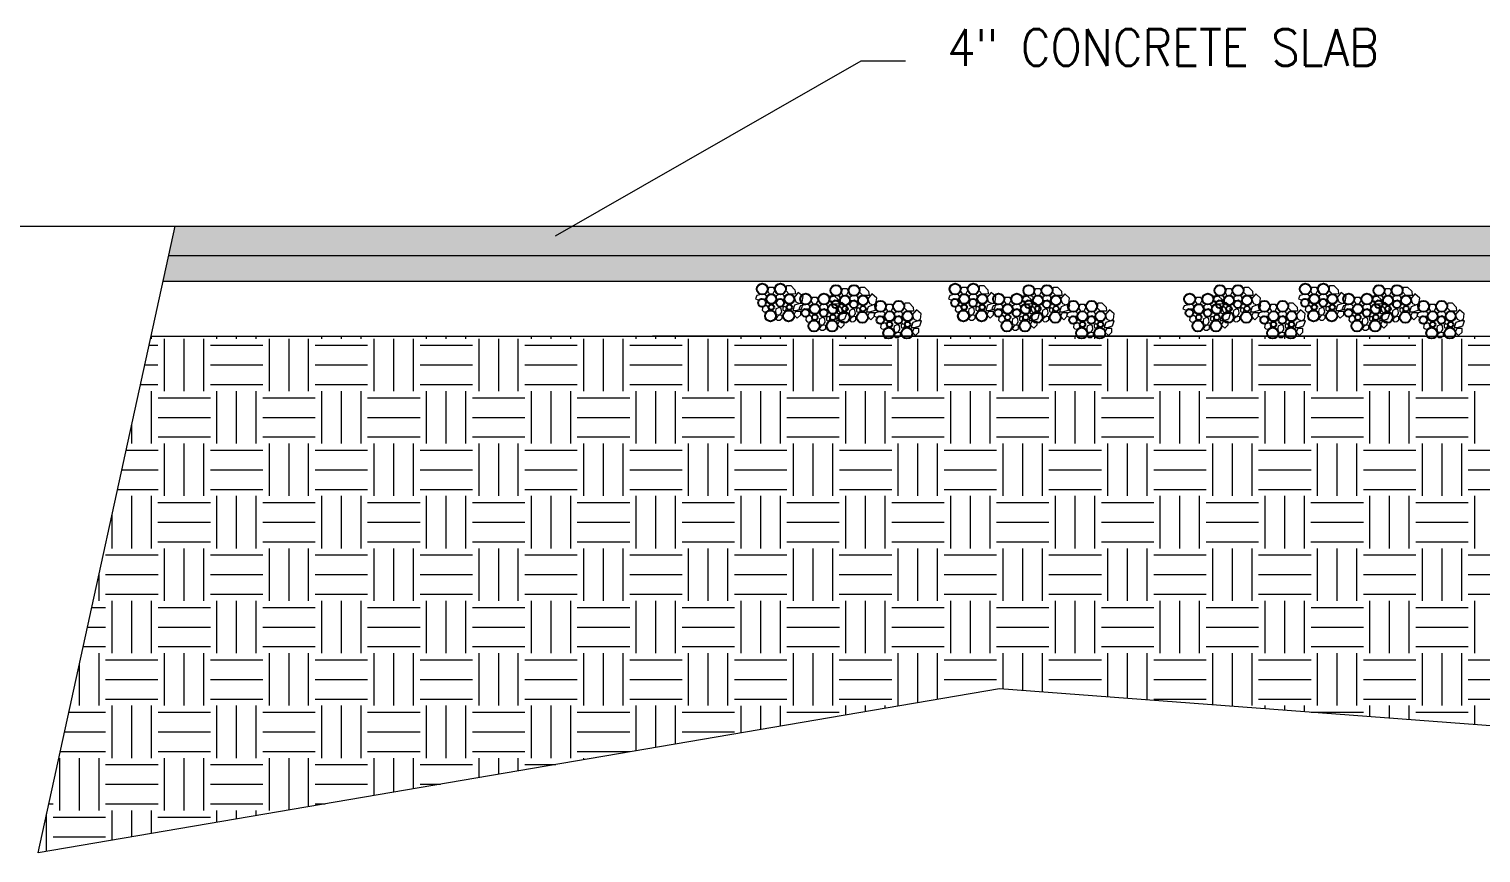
# Model space of a CAD drawing. Header units: feet. Extents: x -21894 to -15366, y -14204 to -9109.
# Drawn here: x -21260.841 to -21257.543, y -11072.004 to -11070.133 of the extents above; entities that cross this region are included whole.
import ezdxf

# ---------------------------------------------------------------- set-up
doc = ezdxf.new("R2010")
doc.units = ezdxf.units.FT
doc.header["$MEASUREMENT"] = 0
doc.linetypes.add('CENTERX2', pattern=[4, 2.5, -0.5, 0.5, -0.5])
doc.layers.get('0').update_dxf_attribs({"color": 4, "linetype": 'CENTERX2', "lineweight": 5})
for name, color, linetype, lineweight in [('anno', 7, 'Continuous', 9), ('anno line', 1, 'Continuous', 5), ('dim', 3, 'Continuous', 5), ('GRAVEL2', 4, 'CENTERX2', 5), ('hatch1', 9, 'CENTERX2', 5), ('hatch2', 6, 'CENTERX2', 5), ('pipe', 4, 'Continuous', 5), ('wall', 7, 'Continuous', 9), ('wall-outside', 7, 'Continuous', 13)]:
    doc.layers.add(name, color=color, linetype=linetype, lineweight=lineweight)
doc.layers.add('GRAVEL1', color=8, linetype='Continuous')
doc.styles.add('ROMANS', font='ROMANS', dxfattribs={"height": 0.2})

# ---------------------------------------------------------------- blocks, each defined once
blk = doc.blocks.new('STONE')
at = {"layer": 'GRAVEL1'}
for centre, radius in [((-0.6, 0.8), 0.399), ((0.72, 0.8), 0.399), ((-0.62, -0.2), 0.279), ((0.06, 0.08), 0.359), ((0.7, -0.2), 0.279), ((1.37, 0.08), 0.359), ((0, -1.15), 0.399), ((0.06, -0.52), 0.199), ((1.32, -1.15), 0.399), ((1.37, -0.52), 0.199)]:
    blk.add_circle(centre, radius, dxfattribs=at)

msp = doc.modelspace()

# ---------------------------------------------------------------- hatches: boundary and pattern name
at = {"layer": 'hatch1'}
h = msp.add_hatch(dxfattribs=at)
h.set_pattern_fill('AR-CONC', color=256, scale=0.01875)
h.set_pattern_definition([(50, (-21455.68412, -11079.14434), (0.13448772, -0.01176615), [0.01406265, -0.15468915]), (355, (-21455.68412, -11079.14434), (-0.02601615, 0.14103753), [0.01125012, -0.12375132]), (100.451444, (-21455.67291, -11079.14532), (0.10847157, 0.12927138), [0.01195141, -0.13146555]), (46.1842, (-21455.68412, -11079.10684), (0.20010989, -0.0310352), [0.02109398, -0.23203373]), (96.63564, (-21455.66744, -11079.10943), (0.17525099, 0.18264919), [0.01792713, -0.19719844]), (351.18416, (-21455.68412, -11079.10684), (0.17525099, 0.18264919), [0.01687518, -0.18562698]), (21, (-21455.66537, -11079.11622), (0.11192127, -0.07549185), [0.01406265, -0.15468915]), (326, (-21455.66537, -11079.11622), (0.04562211, 0.13596709), [0.01125012, -0.12375132]), (71.451445, (-21455.65604, -11079.12251), (0.15754338, 0.06047524), [0.01195141, -0.13146555]), (37.5, (-21455.68412, -11079.144342), (0.002279997, 0.062418264), [0, -0.122251306, 0, -0.125626342, 0, -0.124220077]), (7.5, (-21455.68412, -11079.14434), (0.049326065, 0.073952986), [0, -0.071625765, 0, -0.119438776, 0, -0.047344256]), (327.5, (-21455.725934, -11079.14434), (0.100092776, -0.004229084), [0, -0.0468755, 0, -0.146251562, 0, -0.194064573]), (317.5, (-21455.74468, -11079.14434), (0.109348575, 0.018769885), [0, -0.06093815, 0, -0.097126038, 0, -0.137813972])])
h.paths.add_polyline_path([(-21266.61261, -11070.82237), (-21266.49542, -11070.70519), (-21263.13049, -11070.70519), (-21263.13812, -11070.58018), (-21267.00128, -11070.58018), (-21267.00714, -11071.05675, -1), (-21267.03839, -11071.05675, -1), (-21267.00714, -11071.05675), (-21267.00714, -11070.81671, -0.9938716), (-21267.03839, -11070.81651, -1), (-21267.00714, -11070.81651), (-21267.00128, -11070.58018), (-21267.05011, -11070.58018), (-21267.05011, -11070.76769), (-21267.11261, -11070.76769), (-21267.11261, -11071.26769), (-21266.61261, -11071.26769)])
h.paths.add_polyline_path([(-21266.75714, -11070.81651, -1), (-21266.72589, -11070.81651, -1)], flags=16)
h.paths.add_polyline_path([(-21266.72589, -11071.05675, -1), (-21266.75714, -11071.05675, -1)], flags=16)
h.paths.add_polyline_path([(-21255.97382, -11070.58018), (-21260.50858, -11070.58018), (-21260.53595, -11070.70519), (-21256.47969, -11070.70519), (-21256.3625, -11070.82237), (-21256.3625, -11071.26769), (-21255.86249, -11071.26769), (-21255.86249, -11070.76769), (-21255.92499, -11070.76769), (-21255.92499, -11070.58018), (-21255.97382, -11070.58018), (-21255.96796, -11070.81651, -1), (-21255.93671, -11070.81651, -1), (-21255.96796, -11070.81651), (-21255.96796, -11071.05644, -0.9899843), (-21255.93671, -11071.05675, -1), (-21255.96796, -11071.05675), (-21255.97382, -11071.10753)])
h.paths.add_polyline_path([(-21256.24921, -11070.81651, -1), (-21256.21796, -11070.81651, -1)], flags=16)
h.paths.add_polyline_path([(-21256.21796, -11071.05675, -1), (-21256.24921, -11071.05675, -1)], flags=16)
at = {"layer": 'hatch2'}
h = msp.add_hatch(dxfattribs=at)
h.set_pattern_fill('EARTH', color=256, scale=0.476138)
h.set_pattern_definition([(0, (-5378.48879, -2181.08653), (0.1190345, 0.1190345), [0.1190345, -0.1190345]), (0, (-5378.48879, -2181.0419), (0.1190345, 0.1190345), [0.1190345, -0.1190345]), (0, (-5378.48879, -2180.99726), (0.1190345, 0.1190345), [0.1190345, -0.1190345]), (90, (-5378.47391, -2180.98238), (-0.1190345, 0.1190345), [0.1190345, -0.1190345]), (90, (-5378.42927, -2180.98238), (-0.1190345, 0.1190345), [0.1190345, -0.1190345]), (90, (-5378.38464, -2180.98238), (-0.1190345, 0.1190345), [0.1190345, -0.1190345])])
h.paths.add_polyline_path([(-21255.90577, -11071.8361), (-21254.93698, -11071.5502), (-21254.90768, -11071.1279), (-21255.08132, -11070.67241), (-21255.86249, -11070.58018), (-21255.86249, -11070.76769), (-21255.48749, -11070.76769), (-21255.48749, -11071.26964), (-21256.425, -11071.26964), (-21256.425, -11070.83019), (-21256.91572, -11070.83019), (-21256.93391, -11070.84515), (-21256.93261, -11070.83687), (-21256.9393, -11070.83019), (-21257.27703, -11070.83019), (-21257.29523, -11070.84515), (-21257.29392, -11070.83687), (-21257.30061, -11070.83019), (-21257.63007, -11070.83019), (-21257.64826, -11070.84515), (-21257.64695, -11070.83687), (-21257.65364, -11070.83019), (-21257.99138, -11070.83019), (-21258.00958, -11070.84515), (-21258.00827, -11070.83687), (-21258.01496, -11070.83019), (-21258.4253, -11070.83019), (-21258.4435, -11070.84515), (-21258.44219, -11070.83687), (-21258.44888, -11070.83019), (-21258.86343, -11070.83019), (-21258.88163, -11070.84515), (-21258.88032, -11070.83687), (-21258.88701, -11070.83019), (-21260.56331, -11070.83019), (-21260.82017, -11072.00357), (-21258.63685, -11071.63105)])

# ---------------------------------------------------------------- linework, layer by layer
at = {"layer": 'anno line', "linetype": 'Continuous'}
msp.add_lwpolyline([(-21259.64468, -11070.60254), (-21258.95082, -11070.2048), (-21258.84979, -11070.2048)], dxfattribs=at)
at = {"layer": 'dim'}
for p, q in [((-21260.56331, -11070.83019), (-21256.3625, -11070.83019)), ((-21257.67034, -11070.83019), (-21259.42503, -11070.83019))]:
    msp.add_line(p, q, dxfattribs=at)
at = {"layer": 'GRAVEL2'}
for points in [[(-21259.17684, -11070.73583), (-21259.18772, -11070.73801), (-21259.19077, -11070.74496), (-21259.18337, -11070.74844), (-21259.17815, -11070.74453), (-21259.17074, -11070.7454), (-21259.16857, -11070.7467), (-21259.16509, -11070.73975), (-21259.169, -11070.73496)], [(-21259.14996, -11070.71925), (-21259.1603, -11070.71931), (-21259.16378, -11070.7267), (-21259.15943, -11070.73409), (-21259.15072, -11070.73322), (-21259.1468, -11070.7254)], [(-21259.138, -11070.73547), (-21259.14369, -11070.73812), (-21259.1435, -11070.74494), (-21259.13781, -11070.74626), (-21259.13307, -11070.74418), (-21259.12891, -11070.74778), (-21259.12474, -11070.74418), (-21259.12568, -11070.7385), (-21259.12853, -11070.73547), (-21259.13497, -11070.73623)], [(-21259.11415, -11070.73453), (-21259.12155, -11070.7267), (-21259.11938, -11070.7154), (-21259.11067, -11070.7154), (-21259.10109, -11070.72496), (-21259.10022, -11070.73409)], [(-21259.09369, -11070.73105), (-21259.10327, -11070.74236), (-21259.09935, -11070.75235), (-21259.09151, -11070.75583), (-21259.08455, -11070.75235), (-21259.08281, -11070.74018)], [(-21259.00949, -11070.7391), (-21259.02037, -11070.74127), (-21259.02342, -11070.74823), (-21259.01602, -11070.7517), (-21259.01079, -11070.74779), (-21259.00339, -11070.74866), (-21259.00122, -11070.74997), (-21258.99773, -11070.74301), (-21259.00165, -11070.73823)], [(-21259.01536, -11070.75736), (-21259.02276, -11070.74954), (-21259.02059, -11070.73823), (-21259.01188, -11070.73823), (-21259.0023, -11070.7478), (-21259.00143, -11070.75693)], [(-21258.98261, -11070.72252), (-21258.99295, -11070.72257), (-21258.99643, -11070.72997), (-21258.99207, -11070.73736), (-21258.98337, -11070.73649), (-21258.97945, -11070.72866)], [(-21258.97065, -11070.73874), (-21258.97634, -11070.74139), (-21258.97615, -11070.7482), (-21258.97046, -11070.74953), (-21258.96572, -11070.74744), (-21258.96155, -11070.75104), (-21258.95738, -11070.74744), (-21258.95833, -11070.74177), (-21258.96117, -11070.73874), (-21258.96762, -11070.73949)], [(-21258.9468, -11070.73779), (-21258.9542, -11070.72997), (-21258.95202, -11070.71866), (-21258.94332, -11070.71866), (-21258.93374, -11070.72823), (-21258.93287, -11070.73736)], [(-21258.92634, -11070.73431), (-21258.93592, -11070.74562), (-21258.932, -11070.75562), (-21258.92416, -11070.7591), (-21258.9172, -11070.75562), (-21258.91546, -11070.74344)], [(-21258.73871, -11070.73583), (-21258.74959, -11070.73801), (-21258.75264, -11070.74496), (-21258.74524, -11070.74844), (-21258.74001, -11070.74453), (-21258.73261, -11070.7454), (-21258.73043, -11070.7467), (-21258.72695, -11070.73975), (-21258.73087, -11070.73496)], [(-21258.71183, -11070.71925), (-21258.72216, -11070.71931), (-21258.72565, -11070.7267), (-21258.72129, -11070.73409), (-21258.71259, -11070.73322), (-21258.70867, -11070.7254)], [(-21258.69987, -11070.73547), (-21258.70555, -11070.73812), (-21258.70536, -11070.74494), (-21258.69968, -11070.74626), (-21258.69494, -11070.74418), (-21258.69077, -11070.74778), (-21258.6866, -11070.74418), (-21258.68755, -11070.7385), (-21258.69039, -11070.73547), (-21258.69684, -11070.73623)], [(-21258.67602, -11070.73453), (-21258.68342, -11070.7267), (-21258.68124, -11070.7154), (-21258.67253, -11070.7154), (-21258.66296, -11070.72496), (-21258.66209, -11070.73409)], [(-21258.65556, -11070.73105), (-21258.66513, -11070.74236), (-21258.66122, -11070.75235), (-21258.65338, -11070.75583), (-21258.64641, -11070.75235), (-21258.64467, -11070.74018)], [(-21258.57135, -11070.7391), (-21258.58224, -11070.74127), (-21258.58528, -11070.74823), (-21258.57788, -11070.7517), (-21258.57266, -11070.74779), (-21258.56526, -11070.74866), (-21258.56308, -11070.74997), (-21258.5596, -11070.74301), (-21258.56352, -11070.73823)], [(-21258.57723, -11070.75736), (-21258.58463, -11070.74954), (-21258.58245, -11070.73823), (-21258.57375, -11070.73823), (-21258.56417, -11070.7478), (-21258.5633, -11070.75693)], [(-21258.54447, -11070.72252), (-21258.55481, -11070.72257), (-21258.55829, -11070.72997), (-21258.55394, -11070.73736), (-21258.54523, -11070.73649), (-21258.54132, -11070.72866)], [(-21258.53252, -11070.73874), (-21258.5382, -11070.74139), (-21258.53801, -11070.7482), (-21258.53233, -11070.74953), (-21258.52759, -11070.74744), (-21258.52342, -11070.75104), (-21258.51925, -11070.74744), (-21258.5202, -11070.74177), (-21258.52304, -11070.73874), (-21258.52948, -11070.73949)], [(-21258.50867, -11070.73779), (-21258.51607, -11070.72997), (-21258.51389, -11070.71866), (-21258.50518, -11070.71866), (-21258.49561, -11070.72823), (-21258.49474, -11070.73736)], [(-21258.48821, -11070.73431), (-21258.49778, -11070.74562), (-21258.49386, -11070.75562), (-21258.48603, -11070.7591), (-21258.47906, -11070.75562), (-21258.47732, -11070.74344)], [(-21258.13743, -11070.7391), (-21258.14832, -11070.74127), (-21258.15136, -11070.74823), (-21258.14396, -11070.7517), (-21258.13874, -11070.74779), (-21258.13134, -11070.74866), (-21258.12916, -11070.74997), (-21258.12568, -11070.74301), (-21258.1296, -11070.73823)], [(-21258.14331, -11070.75736), (-21258.15071, -11070.74954), (-21258.14853, -11070.73823), (-21258.13983, -11070.73823), (-21258.13025, -11070.7478), (-21258.12938, -11070.75693)], [(-21258.11055, -11070.72252), (-21258.12089, -11070.72257), (-21258.12437, -11070.72997), (-21258.12002, -11070.73736), (-21258.11131, -11070.73649), (-21258.1074, -11070.72866)], [(-21258.0986, -11070.73874), (-21258.10428, -11070.74139), (-21258.10409, -11070.7482), (-21258.09841, -11070.74953), (-21258.09367, -11070.74744), (-21258.0895, -11070.75104), (-21258.08533, -11070.74744), (-21258.08628, -11070.74177), (-21258.08912, -11070.73874), (-21258.09556, -11070.73949)], [(-21258.07475, -11070.73779), (-21258.08215, -11070.72997), (-21258.07997, -11070.71866), (-21258.07126, -11070.71866), (-21258.06169, -11070.72823), (-21258.06082, -11070.73736)], [(-21258.05429, -11070.73431), (-21258.06386, -11070.74562), (-21258.05995, -11070.75562), (-21258.05211, -11070.7591), (-21258.04514, -11070.75562), (-21258.0434, -11070.74344)], [(-21257.94347, -11070.73583), (-21257.95435, -11070.73801), (-21257.9574, -11070.74496), (-21257.95, -11070.74844), (-21257.94478, -11070.74453), (-21257.93738, -11070.7454), (-21257.9352, -11070.7467), (-21257.93172, -11070.73975), (-21257.93563, -11070.73496)], [(-21257.91659, -11070.71925), (-21257.92693, -11070.71931), (-21257.93041, -11070.7267), (-21257.92606, -11070.73409), (-21257.91735, -11070.73322), (-21257.91343, -11070.7254)], [(-21257.90463, -11070.73547), (-21257.91032, -11070.73812), (-21257.91013, -11070.74494), (-21257.90444, -11070.74626), (-21257.89971, -11070.74418), (-21257.89554, -11070.74778), (-21257.89137, -11070.74418), (-21257.89232, -11070.7385), (-21257.89516, -11070.73547), (-21257.9016, -11070.73623)], [(-21257.88078, -11070.73453), (-21257.88818, -11070.7267), (-21257.88601, -11070.7154), (-21257.8773, -11070.7154), (-21257.86772, -11070.72496), (-21257.86685, -11070.73409)], [(-21257.86032, -11070.73105), (-21257.8699, -11070.74236), (-21257.86598, -11070.75235), (-21257.85815, -11070.75583), (-21257.85118, -11070.75235), (-21257.84944, -11070.74018)], [(-21257.77612, -11070.7391), (-21257.787, -11070.74127), (-21257.79005, -11070.74823), (-21257.78265, -11070.7517), (-21257.77743, -11070.74779), (-21257.77002, -11070.74866), (-21257.76785, -11070.74997), (-21257.76437, -11070.74301), (-21257.76828, -11070.73823)], [(-21257.78199, -11070.75736), (-21257.78939, -11070.74954), (-21257.78722, -11070.73823), (-21257.77851, -11070.73823), (-21257.76893, -11070.7478), (-21257.76806, -11070.75693)], [(-21257.74924, -11070.72252), (-21257.75958, -11070.72257), (-21257.76306, -11070.72997), (-21257.75871, -11070.73736), (-21257.75, -11070.73649), (-21257.74608, -11070.72866)], [(-21257.73728, -11070.73874), (-21257.74297, -11070.74139), (-21257.74278, -11070.7482), (-21257.73709, -11070.74953), (-21257.73235, -11070.74744), (-21257.72819, -11070.75104), (-21257.72402, -11070.74744), (-21257.72496, -11070.74177), (-21257.72781, -11070.73874), (-21257.73425, -11070.73949)], [(-21257.71343, -11070.73779), (-21257.72083, -11070.72997), (-21257.71866, -11070.71866), (-21257.70995, -11070.71866), (-21257.70037, -11070.72823), (-21257.6995, -11070.73736)], [(-21257.69297, -11070.73431), (-21257.70255, -11070.74562), (-21257.69863, -11070.75562), (-21257.69079, -11070.7591), (-21257.68383, -11070.75562), (-21257.68209, -11070.74344)], [(-21259.16502, -11070.76054), (-21259.1741, -11070.76347), (-21259.17557, -11070.77108), (-21259.17205, -11070.77459), (-21259.16648, -11070.77518), (-21259.16062, -11070.77049), (-21259.16179, -11070.76405)], [(-21259.13659, -11070.76464), (-21259.14421, -11070.76815), (-21259.14509, -11070.77371), (-21259.14392, -11070.78074), (-21259.13513, -11070.78162), (-21259.13132, -11070.77547), (-21259.13219, -11070.76786)], [(-21259.12458, -11070.76259), (-21259.12838, -11070.76493), (-21259.12838, -11070.77108), (-21259.12458, -11070.77225), (-21259.12077, -11070.77049), (-21259.12047, -11070.76523)], [(-21259.09028, -11070.75594), (-21259.102, -11070.75985), (-21259.1059, -11070.77157), (-21259.09809, -11070.77157), (-21259.08637, -11070.76766), (-21259.08246, -11070.75594)], [(-21259.07805, -11070.75867), (-21259.08893, -11070.76084), (-21259.09198, -11070.7678), (-21259.08458, -11070.77127), (-21259.07936, -11070.76736), (-21259.07196, -11070.76823), (-21259.06978, -11070.76954), (-21259.0663, -11070.76258), (-21259.07021, -11070.7578)], [(-21259.05117, -11070.74208), (-21259.06151, -11070.74214), (-21259.06499, -11070.74954), (-21259.06064, -11070.75693), (-21259.05193, -11070.75606), (-21259.04801, -11070.74823)], [(-21259.03921, -11070.75831), (-21259.0449, -11070.76096), (-21259.04471, -11070.76777), (-21259.03902, -11070.76909), (-21259.03428, -11070.76701), (-21259.03012, -11070.77061), (-21259.02595, -11070.76701), (-21259.02689, -11070.76133), (-21259.02974, -11070.75831), (-21259.03618, -11070.75906)], [(-21258.99767, -11070.76381), (-21259.00675, -11070.76673), (-21259.00822, -11070.77434), (-21259.0047, -11070.77785), (-21258.99913, -11070.77844), (-21258.99327, -11070.77376), (-21258.99444, -11070.76732)], [(-21258.9949, -11070.75388), (-21259.00448, -11070.76519), (-21259.00056, -11070.77519), (-21258.99272, -11070.77867), (-21258.98576, -11070.77519), (-21258.98402, -11070.76301)], [(-21258.96924, -11070.7679), (-21258.97686, -11070.77142), (-21258.97774, -11070.77698), (-21258.97657, -11070.784), (-21258.96777, -11070.78488), (-21258.96396, -11070.77873), (-21258.96484, -11070.77112)], [(-21258.95722, -11070.76585), (-21258.96103, -11070.7682), (-21258.96103, -11070.77434), (-21258.95722, -11070.77551), (-21258.95341, -11070.77376), (-21258.95312, -11070.76849)], [(-21258.92292, -11070.75921), (-21258.93464, -11070.76311), (-21258.93855, -11070.77483), (-21258.93074, -11070.77483), (-21258.91902, -11070.77093), (-21258.91511, -11070.75921)], [(-21258.88139, -11070.75839), (-21258.89173, -11070.75845), (-21258.89521, -11070.76584), (-21258.89086, -11070.77324), (-21258.88215, -11070.77237), (-21258.87824, -11070.76454)], [(-21258.84559, -11070.77367), (-21258.85299, -11070.76584), (-21258.85081, -11070.75454), (-21258.8421, -11070.75454), (-21258.83253, -11070.76411), (-21258.83166, -11070.77324)], [(-21258.82513, -11070.77019), (-21258.8347, -11070.7815), (-21258.83078, -11070.7915), (-21258.82295, -11070.79497), (-21258.81598, -11070.7915), (-21258.81424, -11070.77932)], [(-21258.72688, -11070.76054), (-21258.73597, -11070.76347), (-21258.73743, -11070.77108), (-21258.73392, -11070.77459), (-21258.72835, -11070.77518), (-21258.72249, -11070.77049), (-21258.72366, -11070.76405)], [(-21258.69846, -11070.76464), (-21258.70608, -11070.76815), (-21258.70696, -11070.77371), (-21258.70578, -11070.78074), (-21258.69699, -11070.78162), (-21258.69318, -11070.77547), (-21258.69406, -11070.76786)], [(-21258.68644, -11070.76259), (-21258.69025, -11070.76493), (-21258.69025, -11070.77108), (-21258.68644, -11070.77225), (-21258.68263, -11070.77049), (-21258.68234, -11070.76523)], [(-21258.65214, -11070.75594), (-21258.66386, -11070.75985), (-21258.66777, -11070.77157), (-21258.65995, -11070.77157), (-21258.64824, -11070.76766), (-21258.64433, -11070.75594)], [(-21258.63992, -11070.75867), (-21258.6508, -11070.76084), (-21258.65385, -11070.7678), (-21258.64645, -11070.77127), (-21258.64122, -11070.76736), (-21258.63382, -11070.76823), (-21258.63164, -11070.76954), (-21258.62816, -11070.76258), (-21258.63208, -11070.7578)], [(-21258.61304, -11070.74208), (-21258.62337, -11070.74214), (-21258.62686, -11070.74954), (-21258.6225, -11070.75693), (-21258.6138, -11070.75606), (-21258.60988, -11070.74823)], [(-21258.60108, -11070.75831), (-21258.60676, -11070.76096), (-21258.60657, -11070.76777), (-21258.60089, -11070.76909), (-21258.59615, -11070.76701), (-21258.59198, -11070.77061), (-21258.58781, -11070.76701), (-21258.58876, -11070.76133), (-21258.5916, -11070.75831), (-21258.59805, -11070.75906)], [(-21258.55953, -11070.76381), (-21258.56862, -11070.76673), (-21258.57008, -11070.77434), (-21258.56657, -11070.77785), (-21258.561, -11070.77844), (-21258.55514, -11070.77376), (-21258.55631, -11070.76732)], [(-21258.55677, -11070.75388), (-21258.56634, -11070.76519), (-21258.56243, -11070.77519), (-21258.55459, -11070.77867), (-21258.54763, -11070.77519), (-21258.54588, -11070.76301)], [(-21258.53111, -11070.7679), (-21258.53872, -11070.77142), (-21258.5396, -11070.77698), (-21258.53843, -11070.784), (-21258.52964, -11070.78488), (-21258.52583, -11070.77873), (-21258.52671, -11070.77112)], [(-21258.51909, -11070.76585), (-21258.5229, -11070.7682), (-21258.5229, -11070.77434), (-21258.51909, -11070.77551), (-21258.51528, -11070.77376), (-21258.51499, -11070.76849)], [(-21258.48479, -11070.75921), (-21258.49651, -11070.76311), (-21258.50042, -11070.77483), (-21258.4926, -11070.77483), (-21258.48088, -11070.77093), (-21258.47698, -11070.75921)], [(-21258.44326, -11070.75839), (-21258.4536, -11070.75845), (-21258.45708, -11070.76584), (-21258.45273, -11070.77324), (-21258.44402, -11070.77237), (-21258.4401, -11070.76454)], [(-21258.40745, -11070.77367), (-21258.41485, -11070.76584), (-21258.41268, -11070.75454), (-21258.40397, -11070.75454), (-21258.39439, -11070.76411), (-21258.39352, -11070.77324)], [(-21258.38699, -11070.77019), (-21258.39657, -11070.7815), (-21258.39265, -11070.7915), (-21258.38481, -11070.79497), (-21258.37785, -11070.7915), (-21258.37611, -11070.77932)], [(-21258.206, -11070.75867), (-21258.21688, -11070.76084), (-21258.21993, -11070.7678), (-21258.21253, -11070.77127), (-21258.2073, -11070.76736), (-21258.1999, -11070.76823), (-21258.19772, -11070.76954), (-21258.19424, -11070.76258), (-21258.19816, -11070.7578)], [(-21258.17912, -11070.74208), (-21258.18945, -11070.74214), (-21258.19294, -11070.74954), (-21258.18858, -11070.75693), (-21258.17988, -11070.75606), (-21258.17596, -11070.74823)], [(-21258.16716, -11070.75831), (-21258.17284, -11070.76096), (-21258.17265, -11070.76777), (-21258.16697, -11070.76909), (-21258.16223, -11070.76701), (-21258.15806, -11070.77061), (-21258.15389, -11070.76701), (-21258.15484, -11070.76133), (-21258.15768, -11070.75831), (-21258.16413, -11070.75906)], [(-21258.12561, -11070.76381), (-21258.1347, -11070.76673), (-21258.13616, -11070.77434), (-21258.13265, -11070.77785), (-21258.12708, -11070.77844), (-21258.12122, -11070.77376), (-21258.12239, -11070.76732)], [(-21258.12285, -11070.75388), (-21258.13243, -11070.76519), (-21258.12851, -11070.77519), (-21258.12067, -11070.77867), (-21258.11371, -11070.77519), (-21258.11196, -11070.76301)], [(-21258.09719, -11070.7679), (-21258.10481, -11070.77142), (-21258.10568, -11070.77698), (-21258.10451, -11070.784), (-21258.09572, -11070.78488), (-21258.09191, -11070.77873), (-21258.09279, -11070.77112)], [(-21258.08517, -11070.76585), (-21258.08898, -11070.7682), (-21258.08898, -11070.77434), (-21258.08517, -11070.77551), (-21258.08136, -11070.77376), (-21258.08107, -11070.76849)], [(-21258.05087, -11070.75921), (-21258.06259, -11070.76311), (-21258.0665, -11070.77483), (-21258.05868, -11070.77483), (-21258.04697, -11070.77093), (-21258.04306, -11070.75921)], [(-21258.00934, -11070.75839), (-21258.01968, -11070.75845), (-21258.02316, -11070.76584), (-21258.01881, -11070.77324), (-21258.0101, -11070.77237), (-21258.00618, -11070.76454)], [(-21257.97353, -11070.77367), (-21257.98093, -11070.76584), (-21257.97876, -11070.75454), (-21257.97005, -11070.75454), (-21257.96047, -11070.76411), (-21257.9596, -11070.77324)], [(-21257.95307, -11070.77019), (-21257.96265, -11070.7815), (-21257.95873, -11070.7915), (-21257.9509, -11070.79497), (-21257.94393, -11070.7915), (-21257.94219, -11070.77932)], [(-21257.93165, -11070.76054), (-21257.94073, -11070.76347), (-21257.9422, -11070.77108), (-21257.93868, -11070.77459), (-21257.93311, -11070.77518), (-21257.92725, -11070.77049), (-21257.92843, -11070.76405)], [(-21257.90322, -11070.76464), (-21257.91084, -11070.76815), (-21257.91172, -11070.77371), (-21257.91055, -11070.78074), (-21257.90176, -11070.78162), (-21257.89795, -11070.77547), (-21257.89883, -11070.76786)], [(-21257.89121, -11070.76259), (-21257.89502, -11070.76493), (-21257.89502, -11070.77108), (-21257.89121, -11070.77225), (-21257.8874, -11070.77049), (-21257.8871, -11070.76523)], [(-21257.85691, -11070.75594), (-21257.86863, -11070.75985), (-21257.87253, -11070.77157), (-21257.86472, -11070.77157), (-21257.853, -11070.76766), (-21257.8491, -11070.75594)], [(-21257.84468, -11070.75867), (-21257.85556, -11070.76084), (-21257.85861, -11070.7678), (-21257.85121, -11070.77127), (-21257.84599, -11070.76736), (-21257.83859, -11070.76823), (-21257.83641, -11070.76954), (-21257.83293, -11070.76258), (-21257.83685, -11070.7578)], [(-21257.8178, -11070.74208), (-21257.82814, -11070.74214), (-21257.83162, -11070.74954), (-21257.82727, -11070.75693), (-21257.81856, -11070.75606), (-21257.81464, -11070.74823)], [(-21257.80584, -11070.75831), (-21257.81153, -11070.76096), (-21257.81134, -11070.76777), (-21257.80565, -11070.76909), (-21257.80092, -11070.76701), (-21257.79675, -11070.77061), (-21257.79258, -11070.76701), (-21257.79353, -11070.76133), (-21257.79637, -11070.75831), (-21257.80281, -11070.75906)], [(-21257.7643, -11070.76381), (-21257.77338, -11070.76673), (-21257.77485, -11070.77434), (-21257.77133, -11070.77785), (-21257.76576, -11070.77844), (-21257.7599, -11070.77376), (-21257.76107, -11070.76732)], [(-21257.76153, -11070.75388), (-21257.77111, -11070.76519), (-21257.76719, -11070.77519), (-21257.75936, -11070.77867), (-21257.75239, -11070.77519), (-21257.75065, -11070.76301)], [(-21257.73587, -11070.7679), (-21257.74349, -11070.77142), (-21257.74437, -11070.77698), (-21257.7432, -11070.784), (-21257.73441, -11070.78488), (-21257.7306, -11070.77873), (-21257.73147, -11070.77112)], [(-21257.72386, -11070.76585), (-21257.72767, -11070.7682), (-21257.72767, -11070.77434), (-21257.72386, -11070.77551), (-21257.72005, -11070.77376), (-21257.71975, -11070.76849)], [(-21257.68956, -11070.75921), (-21257.70128, -11070.76311), (-21257.70518, -11070.77483), (-21257.69737, -11070.77483), (-21257.68565, -11070.77093), (-21257.68174, -11070.75921)], [(-21257.64803, -11070.75839), (-21257.65836, -11070.75845), (-21257.66185, -11070.76584), (-21257.65749, -11070.77324), (-21257.64879, -11070.77237), (-21257.64487, -11070.76454)], [(-21257.61222, -11070.77367), (-21257.61962, -11070.76584), (-21257.61744, -11070.75454), (-21257.60874, -11070.75454), (-21257.59916, -11070.76411), (-21257.59829, -11070.77324)], [(-21257.59176, -11070.77019), (-21257.60133, -11070.7815), (-21257.59742, -11070.7915), (-21257.58958, -11070.79497), (-21257.58262, -11070.7915), (-21257.58087, -11070.77932)], [(-21259.13425, -11070.78249), (-21259.13835, -11070.78337), (-21259.14187, -11070.78601), (-21259.14333, -11070.78835), (-21259.14421, -11070.79069), (-21259.14069, -11070.79391), (-21259.13513, -11070.79362), (-21259.13014, -11070.78952), (-21259.13014, -11070.78308)], [(-21259.08806, -11070.77379), (-21259.09978, -11070.77379), (-21259.10368, -11070.78161), (-21259.09587, -11070.78942), (-21259.08806, -11070.78161)], [(-21259.06623, -11070.78337), (-21259.07531, -11070.7863), (-21259.07678, -11070.79391), (-21259.07326, -11070.79742), (-21259.06769, -11070.79801), (-21259.06183, -11070.79333), (-21259.063, -11070.78689)], [(-21259.0378, -11070.78747), (-21259.04542, -11070.79098), (-21259.0463, -11070.79655), (-21259.04513, -11070.80357), (-21259.03634, -11070.80445), (-21259.03253, -11070.7983), (-21259.03341, -11070.79069)], [(-21259.02579, -11070.78542), (-21259.0296, -11070.78777), (-21259.0296, -11070.79391), (-21259.02579, -11070.79508), (-21259.02198, -11070.79333), (-21259.02168, -11070.78806)], [(-21258.99149, -11070.77878), (-21259.00321, -11070.78268), (-21259.00711, -11070.7944), (-21258.9993, -11070.7944), (-21258.98758, -11070.7905), (-21258.98367, -11070.77878)], [(-21258.98927, -11070.79663), (-21259.00099, -11070.79663), (-21259.00489, -11070.80444), (-21258.99708, -11070.81225), (-21258.98927, -11070.80444)], [(-21258.96689, -11070.78576), (-21258.971, -11070.78664), (-21258.97451, -11070.78927), (-21258.97598, -11070.79161), (-21258.97686, -11070.79395), (-21258.97334, -11070.79717), (-21258.96777, -11070.79688), (-21258.96279, -11070.79278), (-21258.96279, -11070.78634)], [(-21258.92071, -11070.77706), (-21258.93243, -11070.77706), (-21258.93633, -11070.78487), (-21258.92852, -11070.79268), (-21258.92071, -11070.78487)], [(-21258.90827, -11070.77497), (-21258.91916, -11070.77715), (-21258.9222, -11070.78411), (-21258.9148, -11070.78758), (-21258.90958, -11070.78367), (-21258.90218, -11070.78454), (-21258.9, -11070.78584), (-21258.89652, -11070.77889), (-21258.90044, -11070.77411)], [(-21258.89645, -11070.79968), (-21258.90554, -11070.80261), (-21258.907, -11070.81022), (-21258.90349, -11070.81373), (-21258.89792, -11070.81432), (-21258.89206, -11070.80964), (-21258.89323, -11070.8032)], [(-21258.86803, -11070.80378), (-21258.87565, -11070.80729), (-21258.87652, -11070.81286), (-21258.87535, -11070.81988), (-21258.86656, -11070.82076), (-21258.86275, -11070.81461), (-21258.86363, -11070.807)], [(-21258.86944, -11070.77462), (-21258.87512, -11070.77727), (-21258.87493, -11070.78408), (-21258.86925, -11070.7854), (-21258.86451, -11070.78332), (-21258.86034, -11070.78692), (-21258.85617, -11070.78332), (-21258.85712, -11070.77764), (-21258.85996, -11070.77462), (-21258.8664, -11070.77537)], [(-21258.85601, -11070.80173), (-21258.85982, -11070.80407), (-21258.85982, -11070.81022), (-21258.85601, -11070.81139), (-21258.8522, -11070.80964), (-21258.85191, -11070.80437)], [(-21258.82171, -11070.79509), (-21258.83343, -11070.79899), (-21258.83734, -11070.81071), (-21258.82952, -11070.81071), (-21258.8178, -11070.8068), (-21258.8139, -11070.79509)], [(-21258.69611, -11070.78249), (-21258.70021, -11070.78337), (-21258.70373, -11070.78601), (-21258.7052, -11070.78835), (-21258.70608, -11070.79069), (-21258.70256, -11070.79391), (-21258.69699, -11070.79362), (-21258.69201, -11070.78952), (-21258.69201, -11070.78308)], [(-21258.64992, -11070.77379), (-21258.66164, -11070.77379), (-21258.66555, -11070.78161), (-21258.65774, -11070.78942), (-21258.64992, -11070.78161)], [(-21258.62809, -11070.78337), (-21258.63718, -11070.7863), (-21258.63864, -11070.79391), (-21258.63513, -11070.79742), (-21258.62956, -11070.79801), (-21258.6237, -11070.79333), (-21258.62487, -11070.78689)], [(-21258.59967, -11070.78747), (-21258.60729, -11070.79098), (-21258.60817, -11070.79655), (-21258.60699, -11070.80357), (-21258.5982, -11070.80445), (-21258.59439, -11070.7983), (-21258.59527, -11070.79069)], [(-21258.58765, -11070.78542), (-21258.59146, -11070.78777), (-21258.59146, -11070.79391), (-21258.58765, -11070.79508), (-21258.58384, -11070.79333), (-21258.58355, -11070.78806)], [(-21258.55335, -11070.77878), (-21258.56507, -11070.78268), (-21258.56898, -11070.7944), (-21258.56117, -11070.7944), (-21258.54945, -11070.7905), (-21258.54554, -11070.77878)], [(-21258.55113, -11070.79663), (-21258.56285, -11070.79663), (-21258.56676, -11070.80444), (-21258.55895, -11070.81225), (-21258.55113, -11070.80444)], [(-21258.52876, -11070.78576), (-21258.53286, -11070.78664), (-21258.53638, -11070.78927), (-21258.53785, -11070.79161), (-21258.53872, -11070.79395), (-21258.53521, -11070.79717), (-21258.52964, -11070.79688), (-21258.52466, -11070.79278), (-21258.52466, -11070.78634)], [(-21258.48257, -11070.77706), (-21258.49429, -11070.77706), (-21258.4982, -11070.78487), (-21258.49039, -11070.79268), (-21258.48257, -11070.78487)], [(-21258.47014, -11070.77497), (-21258.48102, -11070.77715), (-21258.48407, -11070.78411), (-21258.47667, -11070.78758), (-21258.47145, -11070.78367), (-21258.46405, -11070.78454), (-21258.46187, -11070.78584), (-21258.45839, -11070.77889), (-21258.4623, -11070.77411)], [(-21258.45832, -11070.79968), (-21258.4674, -11070.80261), (-21258.46887, -11070.81022), (-21258.46535, -11070.81373), (-21258.45978, -11070.81432), (-21258.45392, -11070.80964), (-21258.45509, -11070.8032)], [(-21258.42989, -11070.80378), (-21258.43751, -11070.80729), (-21258.43839, -11070.81286), (-21258.43722, -11070.81988), (-21258.42843, -11070.82076), (-21258.42462, -11070.81461), (-21258.4255, -11070.807)], [(-21258.4313, -11070.77462), (-21258.43699, -11070.77727), (-21258.4368, -11070.78408), (-21258.43111, -11070.7854), (-21258.42638, -11070.78332), (-21258.42221, -11070.78692), (-21258.41804, -11070.78332), (-21258.41898, -11070.77764), (-21258.42183, -11070.77462), (-21258.42827, -11070.77537)], [(-21258.41788, -11070.80173), (-21258.42169, -11070.80407), (-21258.42169, -11070.81022), (-21258.41788, -11070.81139), (-21258.41407, -11070.80964), (-21258.41377, -11070.80437)], [(-21258.38358, -11070.79509), (-21258.3953, -11070.79899), (-21258.3992, -11070.81071), (-21258.39139, -11070.81071), (-21258.37967, -11070.8068), (-21258.37576, -11070.79509)], [(-21258.19417, -11070.78337), (-21258.20326, -11070.7863), (-21258.20473, -11070.79391), (-21258.20121, -11070.79742), (-21258.19564, -11070.79801), (-21258.18978, -11070.79333), (-21258.19095, -11070.78689)], [(-21258.16575, -11070.78747), (-21258.17337, -11070.79098), (-21258.17425, -11070.79655), (-21258.17307, -11070.80357), (-21258.16428, -11070.80445), (-21258.16047, -11070.7983), (-21258.16135, -11070.79069)], [(-21258.15373, -11070.78542), (-21258.15754, -11070.78777), (-21258.15754, -11070.79391), (-21258.15373, -11070.79508), (-21258.14992, -11070.79333), (-21258.14963, -11070.78806)], [(-21258.11943, -11070.77878), (-21258.13115, -11070.78268), (-21258.13506, -11070.7944), (-21258.12725, -11070.7944), (-21258.11553, -11070.7905), (-21258.11162, -11070.77878)], [(-21258.11722, -11070.79663), (-21258.12893, -11070.79663), (-21258.13284, -11070.80444), (-21258.12503, -11070.81225), (-21258.11722, -11070.80444)], [(-21258.09484, -11070.78576), (-21258.09894, -11070.78664), (-21258.10246, -11070.78927), (-21258.10393, -11070.79161), (-21258.10481, -11070.79395), (-21258.10129, -11070.79717), (-21258.09572, -11070.79688), (-21258.09074, -11070.79278), (-21258.09074, -11070.78634)], [(-21258.04865, -11070.77706), (-21258.06037, -11070.77706), (-21258.06428, -11070.78487), (-21258.05647, -11070.79268), (-21258.04865, -11070.78487)], [(-21258.03622, -11070.77497), (-21258.0471, -11070.77715), (-21258.05015, -11070.78411), (-21258.04275, -11070.78758), (-21258.03753, -11070.78367), (-21258.03013, -11070.78454), (-21258.02795, -11070.78584), (-21258.02447, -11070.77889), (-21258.02838, -11070.77411)], [(-21258.0244, -11070.79968), (-21258.03348, -11070.80261), (-21258.03495, -11070.81022), (-21258.03143, -11070.81373), (-21258.02586, -11070.81432), (-21258.02, -11070.80964), (-21258.02118, -11070.8032)], [(-21257.99597, -11070.80378), (-21258.00359, -11070.80729), (-21258.00447, -11070.81286), (-21258.0033, -11070.81988), (-21257.99451, -11070.82076), (-21257.9907, -11070.81461), (-21257.99158, -11070.807)], [(-21257.99738, -11070.77462), (-21258.00307, -11070.77727), (-21258.00288, -11070.78408), (-21257.99719, -11070.7854), (-21257.99246, -11070.78332), (-21257.98829, -11070.78692), (-21257.98412, -11070.78332), (-21257.98507, -11070.77764), (-21257.98791, -11070.77462), (-21257.99435, -11070.77537)], [(-21257.98396, -11070.80173), (-21257.98777, -11070.80407), (-21257.98777, -11070.81022), (-21257.98396, -11070.81139), (-21257.98015, -11070.80964), (-21257.97985, -11070.80437)], [(-21257.94966, -11070.79509), (-21257.96138, -11070.79899), (-21257.96528, -11070.81071), (-21257.95747, -11070.81071), (-21257.94575, -11070.8068), (-21257.94184, -11070.79509)], [(-21257.90088, -11070.78249), (-21257.90498, -11070.78337), (-21257.9085, -11070.78601), (-21257.90996, -11070.78835), (-21257.91084, -11070.79069), (-21257.90733, -11070.79391), (-21257.90176, -11070.79362), (-21257.89677, -11070.78952), (-21257.89677, -11070.78308)], [(-21257.85469, -11070.77379), (-21257.86641, -11070.77379), (-21257.87032, -11070.78161), (-21257.8625, -11070.78942), (-21257.85469, -11070.78161)], [(-21257.83286, -11070.78337), (-21257.84194, -11070.7863), (-21257.84341, -11070.79391), (-21257.83989, -11070.79742), (-21257.83433, -11070.79801), (-21257.82846, -11070.79333), (-21257.82964, -11070.78689)], [(-21257.80443, -11070.78747), (-21257.81205, -11070.79098), (-21257.81293, -11070.79655), (-21257.81176, -11070.80357), (-21257.80297, -11070.80445), (-21257.79916, -11070.7983), (-21257.80004, -11070.79069)], [(-21257.79242, -11070.78542), (-21257.79623, -11070.78777), (-21257.79623, -11070.79391), (-21257.79242, -11070.79508), (-21257.78861, -11070.79333), (-21257.78831, -11070.78806)], [(-21257.75812, -11070.77878), (-21257.76984, -11070.78268), (-21257.77374, -11070.7944), (-21257.76593, -11070.7944), (-21257.75421, -11070.7905), (-21257.75031, -11070.77878)], [(-21257.7559, -11070.79663), (-21257.76762, -11070.79663), (-21257.77153, -11070.80444), (-21257.76371, -11070.81225), (-21257.7559, -11070.80444)], [(-21257.73353, -11070.78576), (-21257.73763, -11070.78664), (-21257.74115, -11070.78927), (-21257.74261, -11070.79161), (-21257.74349, -11070.79395), (-21257.73997, -11070.79717), (-21257.73441, -11070.79688), (-21257.72942, -11070.79278), (-21257.72942, -11070.78634)], [(-21257.68734, -11070.77706), (-21257.69906, -11070.77706), (-21257.70296, -11070.78487), (-21257.69515, -11070.79268), (-21257.68734, -11070.78487)], [(-21257.67491, -11070.77497), (-21257.68579, -11070.77715), (-21257.68884, -11070.78411), (-21257.68144, -11070.78758), (-21257.67621, -11070.78367), (-21257.66881, -11070.78454), (-21257.66663, -11070.78584), (-21257.66315, -11070.77889), (-21257.66707, -11070.77411)], [(-21257.66308, -11070.79968), (-21257.67217, -11070.80261), (-21257.67363, -11070.81022), (-21257.67012, -11070.81373), (-21257.66455, -11070.81432), (-21257.65869, -11070.80964), (-21257.65986, -11070.8032)], [(-21257.63466, -11070.80378), (-21257.64228, -11070.80729), (-21257.64316, -11070.81286), (-21257.64198, -11070.81988), (-21257.63319, -11070.82076), (-21257.62938, -11070.81461), (-21257.63026, -11070.807)], [(-21257.63607, -11070.77462), (-21257.64175, -11070.77727), (-21257.64156, -11070.78408), (-21257.63588, -11070.7854), (-21257.63114, -11070.78332), (-21257.62697, -11070.78692), (-21257.6228, -11070.78332), (-21257.62375, -11070.77764), (-21257.62659, -11070.77462), (-21257.63304, -11070.77537)], [(-21257.62264, -11070.80173), (-21257.62645, -11070.80407), (-21257.62645, -11070.81022), (-21257.62264, -11070.81139), (-21257.61883, -11070.80964), (-21257.61854, -11070.80437)], [(-21257.58834, -11070.79509), (-21257.60006, -11070.79899), (-21257.60397, -11070.81071), (-21257.59616, -11070.81071), (-21257.58444, -11070.8068), (-21257.58053, -11070.79509)], [(-21259.03546, -11070.80533), (-21259.03956, -11070.8062), (-21259.04308, -11070.80884), (-21259.04454, -11070.81118), (-21259.04542, -11070.81352), (-21259.0419, -11070.81674), (-21259.03634, -11070.81645), (-21259.03135, -11070.81235), (-21259.03135, -11070.80591)], [(-21258.86568, -11070.82164), (-21258.86978, -11070.82251), (-21258.8733, -11070.82515), (-21258.87477, -11070.82749), (-21258.87565, -11070.82983), (-21258.87213, -11070.83305), (-21258.86656, -11070.83276), (-21258.86158, -11070.82866), (-21258.86158, -11070.82222)], [(-21258.81949, -11070.81294), (-21258.83121, -11070.81294), (-21258.83512, -11070.82075), (-21258.82731, -11070.82856), (-21258.81949, -11070.82075)], [(-21258.59732, -11070.80533), (-21258.60143, -11070.8062), (-21258.60494, -11070.80884), (-21258.60641, -11070.81118), (-21258.60729, -11070.81352), (-21258.60377, -11070.81674), (-21258.5982, -11070.81645), (-21258.59322, -11070.81235), (-21258.59322, -11070.80591)], [(-21258.42755, -11070.82164), (-21258.43165, -11070.82251), (-21258.43517, -11070.82515), (-21258.43663, -11070.82749), (-21258.43751, -11070.82983), (-21258.43399, -11070.83305), (-21258.42843, -11070.83276), (-21258.42344, -11070.82866), (-21258.42344, -11070.82222)], [(-21258.38136, -11070.81294), (-21258.39308, -11070.81294), (-21258.39698, -11070.82075), (-21258.38917, -11070.82856), (-21258.38136, -11070.82075)], [(-21258.1634, -11070.80533), (-21258.16751, -11070.8062), (-21258.17102, -11070.80884), (-21258.17249, -11070.81118), (-21258.17337, -11070.81352), (-21258.16985, -11070.81674), (-21258.16428, -11070.81645), (-21258.1593, -11070.81235), (-21258.1593, -11070.80591)], [(-21257.99363, -11070.82164), (-21257.99773, -11070.82251), (-21258.00125, -11070.82515), (-21258.00271, -11070.82749), (-21258.00359, -11070.82983), (-21258.00007, -11070.83305), (-21257.99451, -11070.83276), (-21257.98952, -11070.82866), (-21257.98952, -11070.82222)], [(-21257.94744, -11070.81294), (-21257.95916, -11070.81294), (-21257.96306, -11070.82075), (-21257.95525, -11070.82856), (-21257.94744, -11070.82075)], [(-21257.80209, -11070.80533), (-21257.80619, -11070.8062), (-21257.80971, -11070.80884), (-21257.81117, -11070.81118), (-21257.81205, -11070.81352), (-21257.80854, -11070.81674), (-21257.80297, -11070.81645), (-21257.79799, -11070.81235), (-21257.79799, -11070.80591)], [(-21257.63231, -11070.82164), (-21257.63642, -11070.82251), (-21257.63993, -11070.82515), (-21257.6414, -11070.82749), (-21257.64228, -11070.82983), (-21257.63876, -11070.83305), (-21257.63319, -11070.83276), (-21257.62821, -11070.82866), (-21257.62821, -11070.82222)], [(-21257.58612, -11070.81294), (-21257.59784, -11070.81294), (-21257.60175, -11070.82075), (-21257.59394, -11070.82856), (-21257.58612, -11070.82075)]]:
    msp.add_lwpolyline(points, close=True, dxfattribs=at)
at = {"layer": 'pipe'}
msp.add_line((-21260.52312, -11070.64659), (-21256.14374, -11070.64659), dxfattribs=at)
at = {"layer": 'wall'}
for p, q in [((-21260.82017, -11072.00357), (-21260.50858, -11070.58018)), ((-21258.63685, -11071.63105), (-21260.82017, -11072.00357)), ((-21255.90577, -11071.8361), (-21258.63685, -11071.63105))]:
    msp.add_line(p, q, dxfattribs=at)
at = {"layer": 'wall-outside'}
for p, q in [((-21261.48755, -11070.58018), (-21255.86249, -11070.58018)), ((-21260.53595, -11070.70519), (-21256.47969, -11070.70519))]:
    msp.add_line(p, q, dxfattribs=at)

# ---------------------------------------------------------------- block references
at = {"xscale": 0.03125033383850834, "yscale": 0.03125033383850834, "zscale": 0.03125033383850834}
for p in [(-21259.15668, -11070.74813), (-21259.05789, -11070.77096), (-21258.98933, -11070.75139), (-21258.71855, -11070.74813), (-21258.61976, -11070.77096), (-21258.5512, -11070.75139), (-21258.18584, -11070.77096), (-21258.11728, -11070.75139), (-21257.92331, -11070.74813), (-21257.82453, -11070.77096), (-21257.75596, -11070.75139), (-21258.88812, -11070.78727), (-21258.44998, -11070.78727), (-21258.01606, -11070.78727), (-21257.65475, -11070.78727)]:
    msp.add_blockref('STONE', p, dxfattribs=at)

# ---------------------------------------------------------------- texts
at = {"layer": 'anno', "linetype": 'Continuous', "style": 'ROMANS', "width": 0.9}
msp.add_text('4" CONCRETE SLAB', height=0.0833333, dxfattribs=at).set_placement((-21258.75535, -11070.21602))

doc.saveas('drawing.dxf')
